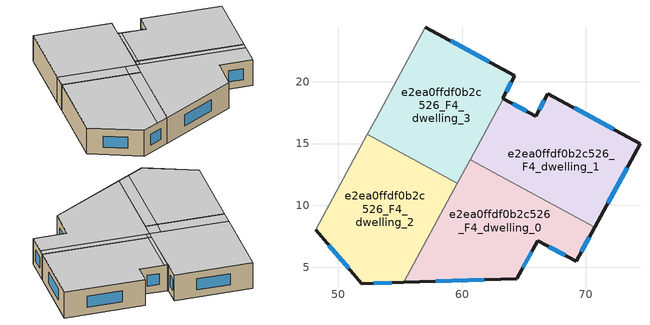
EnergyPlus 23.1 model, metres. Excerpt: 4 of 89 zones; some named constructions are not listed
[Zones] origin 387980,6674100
e2ea0ffdf0b2c526_F4_dwelling_0
 floor to e2ea0ffdf0b2c526_F3_dwelling_0 (EU_floor_Construction): 70.71,8.22 69.22,5.47 66.1,7.14 64.4,4.07 55.28,3.77 60.66,13.68 z12
 wall outside (EU_wall_Construction): 55.28,3.77 64.4,4.07 66.1,7.14 69.22,5.47 70.71,8.22 z12:15
 wall to e2ea0ffdf0b2c526_F4_dwelling_1 (EU_wall_Construction): 70.71,8.22 60.66,13.68 z12:15
 wall to e2ea0ffdf0b2c526_F4_dwelling_2 (EU_wall_Construction): 59.62,11.77 55.28,3.77 z12:15
 wall to e2ea0ffdf0b2c526_F4_dwelling_3 (EU_wall_Construction): 60.66,13.68 59.62,11.77 z12:15
 window (EU_Window_Construction): 57.88,3.85 61.79,3.99 / 69.64,6.26 70.28,7.44 / 66.99,6.66 68.33,5.95 / 64.89,4.95 65.62,6.26 z12.86:14.14
 ceiling to e2ea0ffdf0b2c526_F5_dwelling_7 (EU_floor_Construction): 69.22,5.47 70.37,7.6 60.32,13.06 55.28,3.77 64.4,4.07 66.1,7.14 z15
 ceiling to e2ea0ffdf0b2c526_F5_dwelling_0 (EU_floor_Construction): 70.37,7.6 70.71,8.22 60.97,13.51 60.64,12.89 z15
 ceiling to e2ea0ffdf0b2c526_F5_dwelling_1 (EU_floor_Construction): 60.64,12.89 60.97,13.51 60.66,13.68 60.32,13.06 z15
e2ea0ffdf0b2c526_F4_dwelling_1
 floor to e2ea0ffdf0b2c526_F3_dwelling_1 (EU_floor_Construction): 74.39,14.99 70.71,8.22 60.66,13.68 63.34,18.62 65.96,17.2 66.93,19.04 z12
 wall outside (EU_wall_Construction): 70.71,8.22 74.39,14.99 66.93,19.04 65.96,17.2 63.34,18.62 z12:15
 wall to e2ea0ffdf0b2c526_F4_dwelling_3 (EU_wall_Construction): 63.34,18.62 60.66,13.68 z12:15
 window (EU_Window_Construction): 66.66,18.51 66.24,17.73 / 72.26,16.15 69.06,17.88 / 71.76,10.16 73.34,13.06 / 65.21,17.61 64.09,18.22 z12.86:14.14
 ceiling to e2ea0ffdf0b2c526_F5_dwelling_0 (EU_floor_Construction): 70.71,8.22 74.39,14.99 66.93,19.04 65.96,17.2 63.66,18.45 60.97,13.51 z15
 ceiling to e2ea0ffdf0b2c526_F5_dwelling_1 (EU_floor_Construction): 60.97,13.51 63.66,18.45 63.34,18.62 60.66,13.68 z15
e2ea0ffdf0b2c526_F4_dwelling_2
 floor to e2ea0ffdf0b2c526_F3_dwelling_2 (EU_floor_Construction): 59.62,11.77 55.28,3.77 51.89,3.65 48.14,8.04 52.32,15.74 z12
 wall outside (EU_wall_Construction): 48.14,8.04 51.89,3.65 55.28,3.77 z12:15
 wall to e2ea0ffdf0b2c526_F4_dwelling_3 (EU_wall_Construction): 59.62,11.77 52.32,15.74 z12:15
 wall to e2ea0ffdf0b2c526_F4_dwelling_4 (EU_wall_Construction): 52.32,15.74 48.14,8.04 z12:15
 window (EU_Window_Construction): 49.21,6.79 50.82,4.91 / 52.86,3.69 54.31,3.73 z12.86:14.14
 ceiling to e2ea0ffdf0b2c526_F5_dwelling_8 (EU_floor_Construction): 53.8,3.72 58.51,12.38 52.32,15.74 48.14,8.04 51.89,3.65 z15
 ceiling to e2ea0ffdf0b2c526_F5_dwelling_7 (EU_floor_Construction): 55.28,3.77 59.62,11.77 58.51,12.38 53.8,3.72 z15
e2ea0ffdf0b2c526_F4_dwelling_3
 floor to e2ea0ffdf0b2c526_F3_dwelling_3 (EU_floor_Construction): 64.25,20.5 63.28,18.66 63.34,18.62 59.62,11.77 52.32,15.74 57.04,24.42 z12
 wall outside (EU_wall_Construction): 63.34,18.62 63.28,18.66 64.25,20.5 57.04,24.42 z12:15
 wall to e2ea0ffdf0b2c526_F4_dwelling_5 (EU_wall_Construction): 57.04,24.42 53.04,17.05 z12:15
 wall to e2ea0ffdf0b2c526_F4_dwelling_4 (EU_wall_Construction): 53.03,17.05 52.32,15.74 z12:15
 window (EU_Window_Construction): 62.19,21.62 59.1,23.3 / 63.55,19.18 63.97,19.97 z12.86:14.14
 ceiling to e2ea0ffdf0b2c526_F5_dwelling_1 (EU_floor_Construction): 60.32,13.06 63.34,18.62 63.28,18.66 64.25,20.5 57.04,24.42 53.02,17.03 z15
 ceiling to e2ea0ffdf0b2c526_F5_dwelling_8 (EU_floor_Construction): 58.51,12.38 59.21,13.67 53.02,17.03 52.32,15.74 z15
 ceiling to e2ea0ffdf0b2c526_F5_dwelling_7 (EU_floor_Construction): 59.62,11.77 60.32,13.06 59.21,13.67 58.51,12.38 z15
[HVACTEMPLATE:THERMOSTAT] Constant Heating Setpoint=20; Constant Cooling Setpoint=50
EU_HeatOnly_e2ea0ffdf0b2c526_F5_dwelling_0; EU_HeatOnly_e2ea0ffdf0b2c526_F5_dwelling_1; EU_HeatOnly_e2ea0ffdf0b2c526_F5_dwelling_2; EU_HeatOnly_e2ea0ffdf0b2c526_F5_dwelling_3; EU_HeatOnly_e2ea0ffdf0b2c526_F5_dwelling_4; EU_HeatOnly_e2ea0ffdf0b2c526_F5_dwelling_5; EU_HeatOnly_e2ea0ffdf0b2c526_F5_dwelling_6; EU_HeatOnly_e2ea0ffdf0b2c526_F5_dwelling_7; EU_HeatOnly_e2ea0ffdf0b2c526_F5_dwelling_8; EU_HeatOnly_e2ea0ffdf0b2c526_F5_dwelling_9; EU_HeatOnly_e2ea0ffdf0b2c526_F5_dwelling_10; EU_HeatOnly_e2ea0ffdf0b2c526_F5_dwelling_11; EU_HeatOnly_e2ea0ffdf0b2c526_F5_dwelling_12; EU_HeatOnly_e2ea0ffdf0b2c526_F5_dwelling_13
[SCHEDULE:FILE] Column Number=1; Rows to Skip at Top=0; Number of Hours of Data=8760; Column Separator=Comma; Interpolate to Timestep=No; Minutes per Item=60; Adjust Schedule for Daylight Savings=Yes
Name | File
EU_Step8_GainSchedule_e2ea0ffdf0b2c526_F5_dwelling_11_f000 | ../../schedules/e2ea0ffdf0b2c526/e2ea0ffdf0b2c526_F5_dwelling_11_f000_gain.csv
EU_Step8_GainSchedule_e2ea0ffdf0b2c526_F5_dwelling_12_f000 | ../../schedules/e2ea0ffdf0b2c526/e2ea0ffdf0b2c526_F5_dwelling_12_f000_gain.csv
EU_Step8_GainSchedule_e2ea0ffdf0b2c526_F5_dwelling_13_f000 | ../../schedules/e2ea0ffdf0b2c526/e2ea0ffdf0b2c526_F5_dwelling_13_f000_gain.csv
